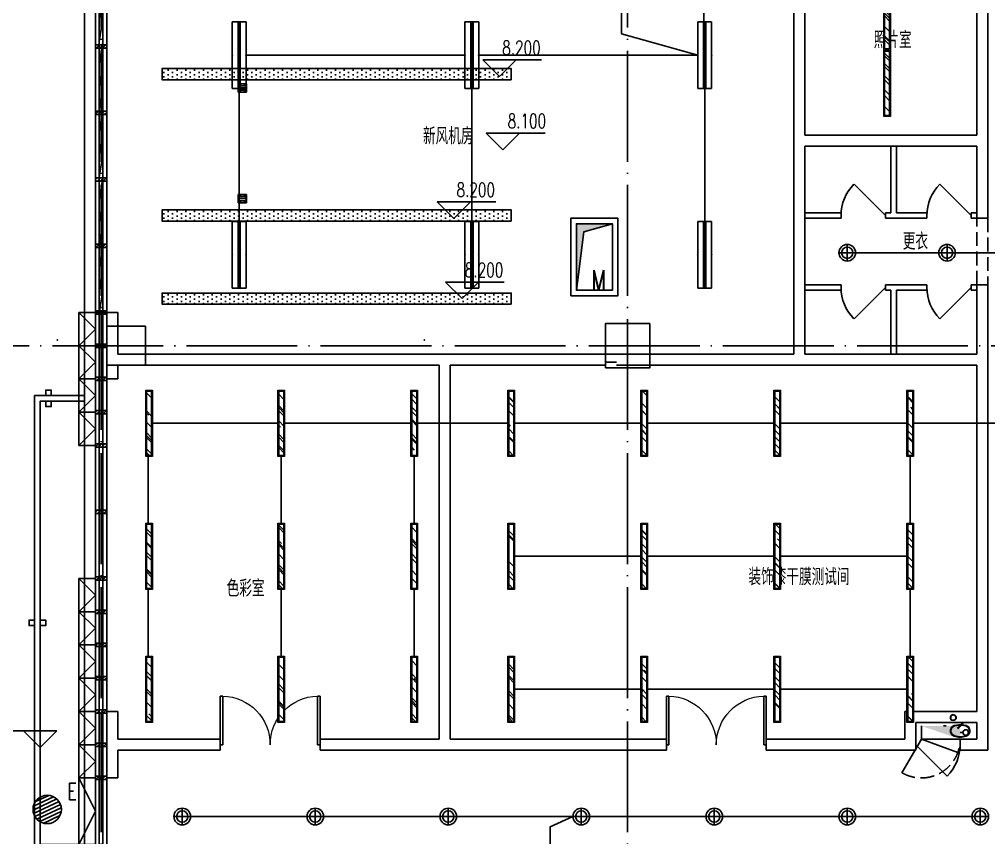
# Model space of a CAD drawing. Extents: x -621157 to 1764546, y -106808 to 741893.
# Drawn here: x 198525 to 216013, y 111124 to 125888 of the extents above; entities that cross this region are included whole.
import ezdxf
from ezdxf.enums import TextEntityAlignment as Align

# ---------------------------------------------------------------- set-up
doc = ezdxf.new("R2010")
doc.units = 0
doc.header["$LTSCALE"] = 1000
doc.header["$MEASUREMENT"] = 0
for name, pattern in [('XREF-A-101-平面图_t3$0$__DASH', [0.35, 0.25, -0.1]), ('XREF-A-101-平面图_t3$0$DASH', [0.35, 0.25, -0.1]), ('XREF-A-101-平面图_t3$0$DOTE', [2.42, 2, -0.2, 0.02, -0.2])]:
    doc.linetypes.add(name, pattern=pattern)
for name, color, linetype in [('0-底图', 7, 'Continuous'), ('A-吊顶图及精装修区域', 7, 'Continuous'), ('EQUIP-照明', 3, 'Continuous'), ('I-LIGHT', 3, 'Continuous'), ('WIRE-照明', 4, 'Continuous'), ('XREF-A-101-平面图_t3$0$A-COLUMN', 8, 'Continuous'), ('XREF-A-101-平面图_t3$0$A-CURTWALL', 8, 'Continuous'), ('XREF-A-101-平面图_t3$0$A-DIM_ELEV', 8, 'Continuous'), ('XREF-A-101-平面图_t3$0$A-DIM_LEAD', 3, 'Continuous'), ('XREF-A-101-平面图_t3$0$A-DOTE', 8, 'Continuous'), ('XREF-A-101-平面图_t3$0$A-PUB_HATCH', 8, 'Continuous'), ('XREF-A-101-平面图_t3$0$A-ROOF', 8, 'Continuous'), ('XREF-A-101-平面图_t3$0$A-ROOM-CH', 8, 'Continuous'), ('XREF-A-101-平面图_t3$0$A-SEE', 8, 'Continuous'), ('XREF-A-101-平面图_t3$0$A-WALL', 8, 'Continuous'), ('XREF-A-101-平面图_t3$0$A-WINDOW', 8, 'Continuous'), ('XREF-A-101-平面图_t3$0$A-开启符号', 8, 'Continuous'), ('XREF-A-101-平面图_t3$0$A-电动高窗', 161, 'Continuous'), ('XREF-A-101-平面图_t3$0$A-背衬铝板', 8, 'Continuous'), ('XREF-A-101-平面图_t3$0$I-WALL-GYPSUM', 8, 'Continuous'), ('XREF-A-101-平面图_t3$0$M-HOLE', 8, 'Continuous'), ('XREF-A-101-平面图_t3$0$P-EQUIPMENT', 8, 'Continuous'), ('XREF-A-101-平面图_t3$0$PUB_TEXT', 8, 'Continuous'), ('XREF-A-101-平面图_t3$0$水-尺寸', 8, 'Continuous'), ('设备容量', 6, 'Continuous')]:
    doc.layers.add(name, color=color, linetype=linetype)
doc.layers.add('灯具图例与顶面填充$0$I-C-light', color=3, linetype='Continuous', lineweight=13)
doc.styles.add('_TEL_DIM', font='SIMPLEX', dxfattribs={"width": 0.8, "height": 3.5, "bigfont": 'HZTXT'})
doc.styles.get("Standard").update_dxf_attribs({"font": 'romans.shx', "bigfont": 'HZDXC.SHX'})
doc.styles.add('XREF-A-101-平面图_t3$0$-HZDXCROMANS', font='ROMANS.shx', dxfattribs={"bigfont": 'HZDXC.shx'})
doc.styles.add('XREF-A-101-平面图_t3$0$_TCH_DIM', font='SIMPLEX', dxfattribs={"bigfont": 'GBCBIG'})
doc.styles.add('XREF-A-101-平面图_t3$0$A-STANDARD', font='SIMPLEX', dxfattribs={"bigfont": 'GBCBIG'})
doc.styles.add('XREF-A-101-平面图_t3$0$hzdxcROMANS', font='ROMANS', dxfattribs={"width": 0.8, "bigfont": 'HZDXC'})
doc.styles.add('XZC', font='SIMPLEX.SHX', dxfattribs={"width": 0.7, "bigfont": 'hztxt.shx'})
doc.linetypes.add('LED_LINE', pattern='A,12.7,-5.08,["LED",XZC,S=2.54,R=0,X=-2.54,Y=-1.27],-6.35', length=24.13)
doc.dimstyles.get("Standard").update_dxf_attribs({"dimscale": 100, "dimtxt": 3.5, "dimasz": 1, "dimexe": 2.5, "dimexo": 3, "dimgap": 1.5, "dimtad": 1, "dimdec": 0, "dimzin": 0, "dimdsep": 46, "dimtxsty": 'Standard', "dimblk": 'ARCHTICK', "dimcen": 0.09, "dimadec": 0, "dimazin": 0, "dimtfac": 1, "dimtdec": 0, "dimtix": 1, "dimtmove": 2, "dimatfit": 3, "dimfxl": 0, "dimtolj": 1, "dimtzin": 0, "dimarcsym": 0})

# ---------------------------------------------------------------- blocks, each defined once
blk = doc.blocks.new('XREF-A-101-平面图_t3$0$轴网(2)')
at = {"layer": 'XREF-A-101-平面图_t3$0$A-DOTE', "linetype": 'XREF-A-101-平面图_t3$0$DOTE'}
for p, q in [((0, -3300), (0, 43300)), ((9500, -3300), (9500, 43300)), ((-3300, 20000), (69800, 20000))]:
    blk.add_line(p, q, dxfattribs=at)
blk = doc.blocks.new('XREF-A-101-平面图_t3$0$柱网2F')
at = {"layer": 'XREF-A-101-平面图_t3$0$A-COLUMN'}
for points in [[(100, -20350), (800, -20350), (800, -19650), (100, -19650)], [(9100, -20400), (9900, -20400), (9900, -19600), (9100, -19600)]]:
    blk.add_lwpolyline(points, close=True, dxfattribs=at)
blk = doc.blocks.new('XREF-A-101-平面图_t3$0$G$C869EB286')
at = {"layer": 'XREF-A-101-平面图_t3$0$A-WINDOW'}
h = blk.add_hatch(dxfattribs=at)
h.set_pattern_fill('ANSI31', color=256, scale=25)
h.set_pattern_definition([(45, (-143.957, -89940), (-28.0633, 28.0633), [])])
h.paths.add_polyline_path([(0, 60), (200, 60), (200, 0), (0, 0)])
blk.add_lwpolyline([(0, 60), (200, 60), (200, 0), (0, 0)], close=True, dxfattribs=at)
blk = doc.blocks.new('XREF-A-101-平面图_t3$0$ROOM')
at = {"layer": 'XREF-A-101-平面图_t3$0$A-ROOM-CH', "style": 'XREF-A-101-平面图_t3$0$-HZDXCROMANS', "width": 0.6}
for tag, p in [('中文房间名称', (0, -1000)), ('英文房间名称', (0, -1500))]:
    blk.add_attdef(tag, text='', height=300, dxfattribs=at).set_placement(p, align=Align.CENTER)
blk = doc.blocks.new('_ArchTick')
at = {"color": 0, "linetype": 'ByBlock', "const_width": 0.4}
blk.add_lwpolyline([(-0.5, -0.5), (0.5, 0.5)], dxfattribs=at)
blk = doc.blocks.new('*D25423')
at = {"layer": 'Defpoints', "color": 0}
blk.add_point((0, 0), dxfattribs=at)
blk.add_point((0, 0), dxfattribs=at)
blk.add_point((0, 0), dxfattribs=at)
blk.add_point((0, 0), dxfattribs=at)
at = {"layer": 'XREF-A-101-平面图_t3$0$水-尺寸', "color": 0, "linetype": 'ByBlock', "lineweight": -2}
blk.add_line((0, 300), (0, 250), dxfattribs=at)
blk.add_line((0, 300), (0, 250), dxfattribs=at)
blk.add_arc((0, 0), 0, 180, 180, dxfattribs=at)
at = {"layer": 'XREF-A-101-平面图_t3$0$水-尺寸', "color": 0, "linetype": 'ByBlock', "lineweight": -2, "xscale": 100, "yscale": 100, "zscale": 100}
for rotation in [90, 90.00000000000001]:
    blk.add_blockref('_ArchTick', (0, 0), dxfattribs=dict(at, rotation=rotation))
at = {"layer": 'XREF-A-101-平面图_t3$0$水-尺寸', "color": 0, "insert": (0, 0), "char_height": 350, "attachment_point": 5}
blk.add_mtext('\\A1;0%%d', dxfattribs=at)
blk = doc.blocks.new('XREF-A-101-平面图_t3$0$地漏1')
for p, q in [((-75, -75), (-75, 75)), ((75, 75), (-75, 75)), ((-40, 75), (-40, -75)), ((0, 75), (0, -75)), ((40, 75), (40, -75)), ((75, -75), (75, 75)), ((75, -75), (-75, -75))]:
    blk.add_line(p, q)
blk.add_circle((0, 0), 75)
blk = doc.blocks.new('XREF-A-101-平面图_t3$0$G$C763C4DB6')
at = {"layer": 'XREF-A-101-平面图_t3$0$PUB_TEXT', "zscale": 0.5, "rotation": 270}
for p in [(-51470, 21352), (-51470, 19355)]:
    blk.add_blockref('XREF-A-101-平面图_t3$0$地漏1', p, dxfattribs=at)
blk = doc.blocks.new('XREF-A-101-平面图_t3$0$G$C9E80631F')
at = {"layer": 'XREF-A-101-平面图_t3$0$A-DIM_LEAD', "color": 7, "style": 'XREF-A-101-平面图_t3$0$_TCH_DIM', "width": 0.705882}
blk.add_text('E', height=298, dxfattribs=at).set_placement((177, -143))
blk = doc.blocks.new('XREF-A-101-平面图_t3$0$DOOR2DLIB$SYSLIB$00000108')
at = {"color": 0}
for p, q in [((-0.5, 0), (-0.5, 0.4875)), ((-0.475, 0.4875), (-0.5, 0.4875)), ((-0.475, 0), (-0.475, 0.4875)), ((0.475, 0), (0.475, 0.4875)), ((0.475, 0.4875), (0.5, 0.4875)), ((0.5, 0), (0.5, 0.4875)), ((-0.5, 0), (-0.475, 0)), ((0.5, 0), (0.475, 0))]:
    blk.add_line(p, q, dxfattribs=at)
at = {"color": 0, "lineweight": 13}
for centre, start, end in [((-0.4875, 0), 0, 88.53072), ((0.4875, 0), 91.46928, 180)]:
    blk.add_arc(centre, 0.4875, start, end, dxfattribs=at)
blk = doc.blocks.new('XREF-A-101-平面图_t3$0$WINDOW2DLIB$SYSLIB$00000012')
at = {"color": 0}
for points in [[(-0.5, 0.5), (-0.5, -0.5)], [(0.5, 0.5), (-0.5, 0.5)], [(0.5, -0.5), (0.5, 0.5)], [(-0.5, 0.1667), (0.5, 0.1667)], [(-0.3839, -0.1667), (-0.448, 0.1667)], [(-0.3159, -0.1667), (-0.38, 0.1667)], [(-0.2479, -0.1667), (-0.312, 0.1667)], [(-0.1799, -0.1667), (-0.244, 0.1667)], [(-0.1119, -0.1667), (-0.176, 0.1667)], [(-0.0439, -0.1667), (-0.108, 0.1667)], [(0.0241, -0.1667), (-0.04, 0.1667)], [(0.0921, -0.1667), (0.028, 0.1667)], [(0.16, -0.1667), (0.0959, 0.1667)], [(0.228, -0.1667), (0.1639, 0.1667)], [(0.296, -0.1667), (0.2319, 0.1667)], [(0.364, -0.1667), (0.2999, 0.1667)], [(0.432, -0.1667), (0.3679, 0.1667)], [(0.5, -0.1667), (0.4359, 0.1667)], [(-0.4519, -0.1667), (-0.5, 0.0836)], [(-0.5, -0.1667), (0.5, -0.1667)], [(0.5, -0.5), (-0.5, -0.5)]]:
    blk.add_lwpolyline(points, dxfattribs=at)
blk = doc.blocks.new('XREF-A-101-平面图_t3$0$DOOR2DLIB$SYSLIB$00000101')
at = {"color": 0}
blk.add_line((0.5, 0), (-0.207, 0.707), dxfattribs=at)
blk.add_arc((0.5, 0), 1, 135, 180, dxfattribs=at)
blk = doc.blocks.new('筒灯')
at = {"color": 8}
for p, q in [((150, 0), (-150, 0)), ((0, 150), (0, -150))]:
    blk.add_line(p, q, dxfattribs=at)
blk.add_circle((0, 0), 150)
blk.add_circle((0, 0), 102, dxfattribs=at)
blk = doc.blocks.new('$equip_U$00000103(3T96GD2-PC)')
for p, q in [((-1.2, 0.25), (1.2, 0.25)), ((-1.2, 0.25), (-1.2, -0.25)), ((1.2, 0.25), (1.2, -0.25)), ((-1.2, -0.25), (1.2, -0.25))]:
    blk.add_line(p, q)
at = {"const_width": 0.14}
blk.add_lwpolyline([(-1.2, 0), (1.2, 0)], dxfattribs=at)
for p in [(-1.2, 0), (0, 0.25), (1.2, 0), (0, -0.25)]:
    blk.add_point(p)
at = {"color": 7, "style": '_TEL_DIM', "flags": 1}
for tag in ['A', 'REMARK']:
    blk.add_attdef(tag, text='', height=0.00002, dxfattribs=at).set_placement((0, 0), align=Align.MIDDLE_CENTER)
blk = doc.blocks.new('$equip_U$00000113(3T96GD2-PC)')
blk.add_blockref('$equip_U$00000103(3T96GD2-PC)', (0, 0))
at = {"color": 7, "style": '_TEL_DIM', "flags": 1}
for tag in ['A', 'REMARK']:
    blk.add_attdef(tag, text='', height=0.00002, dxfattribs=at).set_placement((0, 0), align=Align.MIDDLE_CENTER)
blk = doc.blocks.new('$equip_U$00000128(7WHLKQ2-PC)')
blk.add_blockref('$equip_U$00000113(3T96GD2-PC)', (0, 0))
at = {"color": 7, "style": '_TEL_DIM', "flags": 1}
blk.add_attdef('A', text='', height=0.00002, dxfattribs=at).set_placement((0, 0), align=Align.MIDDLE_CENTER)
blk = doc.blocks.new('灯具图例与顶面填充$0$顶面图例$0$16-吊线灯-011')
at = {"color": 8}
blk.add_wipeout([(0, 35), (0, -25), (600, -25), (600, 35)], dxfattribs=at)
at = {"linetype": 'ByBlock'}
h = blk.add_hatch(dxfattribs=at)
h.set_pattern_fill('AR-RROOF', color=250, scale=5, angle=45)
h.set_pattern_definition([(45, (-809054.52, -461832.93), (107.763073, 287.368196), [1905, -254, 635, -127]), (45, (-808979.98, -461668.59), (-209.239968, 29.634845), [381, -41.91, 762, -95.25]), (45, (-809085.95, -461711.69), (406.805602, 527.141034), [1016, -177.8, 508, -127])])
h.paths.add_polyline_path([(10, 25), (590, 25), (590, -15), (10, -15)])
at = {"color": 0, "linetype": 'ByBlock'}
for points in [[(0, 35), (600, 35), (600, -25), (0, -25)], [(10, 25), (590, 25), (590, -15), (10, -15)]]:
    blk.add_lwpolyline(points, close=True, dxfattribs=at)
blk = doc.blocks.new('G$CDFA8365F')
at = {"layer": '灯具图例与顶面填充$0$I-C-light', "xscale": 2, "yscale": 2, "zscale": 2, "rotation": 90}
for p in [(-52310, -14666), (-65626, -22000), (-63240, -22000), (-60840, -22000), (-59090, -22000), (-56690, -22000), (-54290, -22000), (-51890, -22000), (-65626, -24400), (-63240, -24400), (-60840, -24400), (-59090, -24400), (-56690, -24400), (-54290, -24400), (-51890, -24400), (-65626, -26800), (-63240, -26800), (-60840, -26800), (-59090, -26800), (-56690, -26800), (-54290, -26800), (-51890, -26800)]:
    blk.add_blockref('灯具图例与顶面填充$0$顶面图例$0$16-吊线灯-011', p, dxfattribs=at)
blk.add_blockref('灯具图例与顶面填充$0$顶面图例$0$16-吊线灯-011', (-52310, -15866), dxfattribs=at)
blk = doc.blocks.new('XREF-A-101-平面图_t3$0$单出口消火栓新')
for p, q in [((-240, 700), (-846.2, 1050)), ((-479.4, 42.2), (-240, 700)), ((-240, 0), (-240, 700)), ((-240, 700), (0, 700))]:
    blk.add_line(p, q)
at = {"color": 0, "linetype": 'XREF-A-101-平面图_t3$0$DASH'}
blk.add_arc((-240, 700), 700, 150, 270, dxfattribs=at)
blk.add_solid([(-240, 0), (0, 0), (0, 700)])
at = {"layer": 'XREF-A-101-平面图_t3$0$水-尺寸', "linetype": 'ByBlock'}
dim = blk.add_angular_dim_3p(base=(0, 0), center=(0, 0), p1=(0, 0), p2=(0, 0), dimstyle='Standard', dxfattribs=at)
dim.commit()
dim.dimension.update_dxf_attribs({"geometry": '*D25423', "text_midpoint": (0, 0)})
blk = doc.blocks.new('*U25256')
at = {"layer": 'XREF-A-101-平面图_t3$0$P-EQUIPMENT', "color": 10}
blk.add_line((0, 120), (50, 120), dxfattribs=at)
at = {"layer": 'XREF-A-101-平面图_t3$0$P-EQUIPMENT'}
blk.add_circle((100, 120), 50, dxfattribs=at)
at = {"layer": 'XREF-A-101-平面图_t3$0$P-EQUIPMENT', "xscale": -1, "rotation": 90}
blk.add_blockref('XREF-A-101-平面图_t3$0$单出口消火栓新', (0, 0), dxfattribs=at)
blk = doc.blocks.new('XREF-A-101-平面图_t3$0$G$C156FCA62')
at = {"layer": 'XREF-A-101-平面图_t3$0$P-EQUIPMENT', "xscale": -1, "rotation": 180}
blk.add_blockref('*U25256', (15500, 113140), dxfattribs=at)
blk = doc.blocks.new('*U25374')
at = {"layer": 'XREF-A-101-平面图_t3$0$P-EQUIPMENT', "color": 10}
blk.add_line((0, 120), (50, 120), dxfattribs=at)
at = {"layer": 'XREF-A-101-平面图_t3$0$P-EQUIPMENT'}
blk.add_circle((100, 120), 50, dxfattribs=at)
at = {"layer": 'XREF-A-101-平面图_t3$0$P-EQUIPMENT', "xscale": -1, "rotation": 90}
blk.add_blockref('XREF-A-101-平面图_t3$0$单出口消火栓新', (0, 0), dxfattribs=at)
blk = doc.blocks.new('XREF-A-101-平面图_t3$0$G$C646F86AA')
at = {"layer": 'XREF-A-101-平面图_t3$0$P-EQUIPMENT', "xscale": -1, "rotation": 180}
blk.add_blockref('*U25374', (15500, 113140), dxfattribs=at)
blk = doc.blocks.new('XREF-A-101-平面图_t3')
at = {"layer": 'XREF-A-101-平面图_t3$0$A-PUB_HATCH'}
h = blk.add_hatch(dxfattribs=at)
h.set_pattern_fill('DOTS', color=256, scale=50, angle=270)
h.set_pattern_definition([(270, (200100, 364205), (79.375, -39.6875), [0, -79.375])])
h.paths.add_polyline_path([(207400, 124800), (207400, 125000), (201100, 125000), (201100, 124800)])
h = blk.add_hatch(dxfattribs=at)
h.set_pattern_fill('DOTS', color=256, scale=50, angle=270)
h.set_pattern_definition([(270, (200100, 361655), (79.375, -39.6875), [0, -79.375])])
h.paths.add_polyline_path([(207400, 122250), (207400, 122450), (201100, 122450), (201100, 122250)])
h = blk.add_hatch(color=256, dxfattribs=at)
h.dxf.hatch_style = 1
h.paths.add_polyline_path([(209225, 122200), (208575, 122200), (208575, 121000), (208707, 122052)])
h = blk.add_hatch(dxfattribs=at)
h.set_pattern_fill('DOTS', color=256, scale=50, angle=270)
h.set_pattern_definition([(270, (200100, 360155), (79.375, -39.6875), [0, -79.375])])
h.paths.add_polyline_path([(207400, 120750), (207400, 120950), (201100, 120950), (201100, 120750)])
at = {"layer": 'XREF-A-101-平面图_t3$0$A-电动高窗'}
h = blk.add_hatch(dxfattribs=at)
h.set_pattern_fill('ANSI31', color=256, scale=37.5, angle=340, style=0)
h.set_pattern_definition([(25, (214663.83, 1073179.54), (-25.1589934, 53.9536354), [])])
edge = h.paths.add_edge_path()
edge.add_arc((199027, 111632), 256, -340, 20, ccw=False)
at = {"layer": 'XREF-A-101-平面图_t3$0$A-CURTWALL'}
for p, q in [((199900, 120600), (199900, 111000)), ((200100, 120600), (199900, 120600)), ((199967, 120600), (199967, 111000)), ((200033, 120600), (200033, 111000)), ((200100, 120600), (200100, 111000))]:
    blk.add_line(p, q, dxfattribs=at)
at = {"layer": 'XREF-A-101-平面图_t3$0$A-DIM_ELEV'}
for p, q in [((207188, 124857), (206888, 125157)), ((206888, 125157), (207947, 125157)), ((207188, 124857), (207488, 125157)), ((207250, 123537), (206950, 123837)), ((206950, 123837), (208010, 123837)), ((207250, 123537), (207550, 123837)), ((206363, 122296), (206063, 122596)), ((206063, 122596), (207123, 122596)), ((206363, 122296), (206663, 122596)), ((206512, 120849), (206212, 121149)), ((206212, 121149), (207272, 121149)), ((206512, 120849), (206812, 121149)), ((199200, 113048), (197440, 113048)), ((198900, 112748), (198600, 113048)), ((198900, 112748), (199200, 113048))]:
    blk.add_line(p, q, dxfattribs=at)
at = {"layer": 'XREF-A-101-平面图_t3$0$A-ROOF'}
for points in [[(199700, 110900), (198800, 110900), (198800, 119100), (199700, 119100)], [(199000, 119100), (199000, 119200), (199100, 119200), (199100, 119100)], [(199700, 111000), (198900, 111000), (198900, 119000), (199700, 119000)], [(199100, 119000), (199100, 118900), (199000, 118900), (199000, 119000)], [(198800, 114950), (198700, 114950), (198700, 115050), (198800, 115050)], [(198900, 115050), (199000, 115050), (199000, 114950), (198900, 114950)]]:
    blk.add_lwpolyline(points, dxfattribs=at)
at = {"layer": 'XREF-A-101-平面图_t3$0$A-SEE'}
blk.add_lwpolyline([(238100, 140100), (238100, 140300), (199700, 140300), (199700, 111000)], dxfattribs=at)
at = {"layer": 'XREF-A-101-平面图_t3$0$A-SEE', "linetype": 'XREF-A-101-平面图_t3$0$DASH'}
blk.add_lwpolyline([(215800, 122300), (216000, 122300), (216000, 121100), (215800, 121100)], close=True, dxfattribs=at)
at = {"layer": 'XREF-A-101-平面图_t3$0$A-WALL'}
for p, q in [((215800, 127100), (215800, 123800)), ((216000, 127100), (216000, 123700)), ((212700, 126700), (212700, 123800)), ((212500, 126600), (212500, 123700)), ((212500, 123700), (212500, 119850)), ((212700, 123800), (215800, 123800)), ((216000, 123700), (216000, 122300)), ((212700, 123600), (215800, 123600)), ((212700, 123600), (212700, 119850)), ((215800, 123600), (215800, 122300)), ((216000, 122300), (215800, 122300)), ((215800, 121100), (215800, 119850)), ((216000, 121100), (215800, 121100)), ((216000, 121100), (216000, 119750)), ((200100, 120600), (200100, 119750)), ((200300, 120600), (200100, 120600)), ((200300, 120600), (200300, 119850)), ((206200, 119850), (200300, 119850)), ((209200, 119850), (206200, 119850)), ((212500, 119850), (209200, 119850)), ((215800, 119850), (212700, 119850)), ((200100, 119750), (200100, 119400)), ((200100, 119750), (200100, 119750)), ((200300, 119650), (200300, 119400)), ((206100, 119650), (200300, 119650)), ((206100, 112900), (206100, 119650)), ((206300, 112900), (206300, 119650)), ((209100, 119650), (206300, 119650)), ((209300, 119700), (209100, 119700)), ((212600, 119650), (209300, 119650)), ((215800, 119650), (212600, 119650)), ((215800, 119650), (215800, 113400)), ((216000, 119750), (216000, 113300)), ((200300, 119400), (200100, 119400)), ((200100, 112800), (200100, 113400)), ((200100, 113400), (200300, 113400)), ((200300, 112900), (200300, 113400)), ((214500, 113400), (214500, 112900)), ((215800, 113400), (214500, 113400)), ((214700, 113200), (214700, 112900)), ((215800, 113200), (214700, 113200)), ((215800, 113200), (215800, 112900)), ((216000, 113300), (216000, 112700)), ((202150, 112900), (200300, 112900)), ((206100, 112900), (203950, 112900)), ((210200, 112900), (206300, 112900)), ((214500, 112900), (212000, 112900)), ((215800, 112900), (215500, 112900)), ((200100, 112200), (200100, 112800)), ((200300, 112200), (200300, 112700)), ((202150, 112700), (200300, 112700)), ((206200, 112700), (203950, 112700)), ((210200, 112700), (206200, 112700)), ((214600, 112700), (212000, 112700)), ((214700, 112700), (214600, 112700)), ((216000, 112700), (215500, 112700)), ((200100, 112200), (200300, 112200))]:
    blk.add_line(p, q, dxfattribs=at)
for points in [[(202150, 112700), (202150, 112900)], [(203950, 112700), (203950, 112900)], [(210200, 112700), (210200, 112900)], [(212000, 112700), (212000, 112900)], [(214700, 112700), (214700, 112900)], [(215500, 112700), (215500, 112900)]]:
    blk.add_lwpolyline(points, dxfattribs=at)
at = {"layer": 'XREF-A-101-平面图_t3$0$A-开启符号', "linetype": 'Continuous'}
for points in [[(199600, 120600), (199900, 120600), (199900, 120000), (199600, 120000)], [(199600, 119400), (199900, 119400), (199900, 120000), (199600, 120000)], [(199600, 119400), (199900, 119400), (199900, 118800), (199600, 118800)], [(199600, 118200), (199900, 118200), (199900, 118800), (199600, 118800)], [(199600, 115800), (199900, 115800), (199900, 115200), (199600, 115200)], [(199600, 114600), (199900, 114600), (199900, 115200), (199600, 115200)], [(199600, 114600), (199900, 114600), (199900, 114000), (199600, 114000)], [(199600, 113400), (199900, 113400), (199900, 114000), (199600, 114000)], [(199600, 113400), (199900, 113400), (199900, 112800), (199600, 112800)], [(199600, 112200), (199900, 112200), (199900, 112800), (199600, 112800)], [(199600, 111000), (199900, 111000), (199900, 112200), (199600, 112200)]]:
    blk.add_lwpolyline(points, close=True, dxfattribs=at)
for points in [[(199600, 120600), (199900, 120300), (199600, 120000)], [(199600, 119400), (199900, 119700), (199600, 120000)], [(199600, 119400), (199900, 119100), (199600, 118800)], [(199600, 118200), (199900, 118500), (199600, 118800)], [(199600, 115800), (199900, 115500), (199600, 115200)], [(199600, 114600), (199900, 114900), (199600, 115200)], [(199600, 114600), (199900, 114300), (199600, 114000)], [(199600, 113400), (199900, 113700), (199600, 114000)], [(199600, 113400), (199900, 113100), (199600, 112800)], [(199600, 112200), (199900, 112500), (199600, 112800)], [(199600, 111000), (199900, 111600), (199600, 112200)]]:
    blk.add_lwpolyline(points, dxfattribs=at)
at = {"layer": 'XREF-A-101-平面图_t3$0$A-电动高窗'}
blk.add_circle((199027, 111632), 256, dxfattribs=at)
at = {"layer": 'XREF-A-101-平面图_t3$0$A-背衬铝板', "color": 6, "linetype": 'XREF-A-101-平面图_t3$0$__DASH', "ltscale": 0.5, "const_width": 30}
for points in [[(200000, 120570), (200000, 119430)], [(200000, 113370), (200000, 112230)]]:
    blk.add_lwpolyline(points, dxfattribs=at)
at = {"layer": 'XREF-A-101-平面图_t3$0$I-WALL-GYPSUM'}
for p, q in [((214250, 122400), (214250, 123600)), ((214250, 123600), (214350, 123600)), ((214350, 122400), (214350, 123600)), ((212700, 122400), (213350, 122400)), ((212700, 122400), (212700, 122300)), ((212700, 122300), (213350, 122300)), ((214150, 122400), (214250, 122400)), ((214150, 122300), (214300, 122300)), ((214300, 122300), (214900, 122300)), ((214350, 122400), (214900, 122400)), ((215700, 122400), (215800, 122400)), ((215700, 122300), (215800, 122300)), ((215800, 122400), (215800, 122300)), ((212700, 121100), (213350, 121100)), ((212700, 121100), (212700, 121000)), ((214150, 121100), (214300, 121100)), ((214300, 121100), (214900, 121100)), ((215700, 121100), (215800, 121100)), ((215800, 121100), (215800, 121000)), ((212700, 121000), (213350, 121000)), ((214150, 121000), (214250, 121000)), ((214250, 121000), (214250, 119850)), ((214350, 121000), (214350, 119850)), ((214350, 121000), (214900, 121000)), ((215700, 121000), (215800, 121000)), ((214350, 119850), (214250, 119850))]:
    blk.add_line(p, q, dxfattribs=at)
for points in [[(213350, 122400), (213350, 122300)], [(214150, 122400), (214150, 122300)], [(214900, 122400), (214900, 122300)], [(215700, 122400), (215700, 122300)], [(213350, 121100), (213350, 121000)], [(214150, 121100), (214150, 121000)], [(214900, 121100), (214900, 121000)], [(215700, 121100), (215700, 121000)]]:
    blk.add_lwpolyline(points, dxfattribs=at)
at = {"layer": 'XREF-A-101-平面图_t3$0$M-HOLE'}
for points in [[(207400, 124800), (207400, 125000), (201100, 125000), (201100, 124800)], [(207400, 122250), (207400, 122450), (201100, 122450), (201100, 122250)], [(208475, 120900), (209325, 120900), (209325, 122300), (208475, 122300)], [(208575, 121000), (209225, 121000), (209225, 122200), (208575, 122200)], [(207400, 120750), (207400, 120950), (201100, 120950), (201100, 120750)]]:
    blk.add_lwpolyline(points, close=True, dxfattribs=at)
blk.add_lwpolyline([(209225, 122200), (208575, 122200), (208575, 121000), (208707, 122052), (209225, 122200)], dxfattribs=at)
for name, p in [('XREF-A-101-平面图_t3$0$G$C156FCA62', (200000, 0)), ('XREF-A-101-平面图_t3$0$G$C646F86AA', (200000, 0)), ('XREF-A-101-平面图_t3$0$G$C646F86AA', (200000, 0)), ('XREF-A-101-平面图_t3$0$G$C763C4DB6', (254020, 103300)), ('XREF-A-101-平面图_t3$0$G$C9E80631F', (199215, 111950))]:
    blk.add_blockref(name, p)
at = {"layer": 'XREF-A-101-平面图_t3$0$A-COLUMN'}
blk.add_blockref('XREF-A-101-平面图_t3$0$柱网2F', (200000, 140000), dxfattribs=at)
at = {"layer": 'XREF-A-101-平面图_t3$0$A-DOTE'}
blk.add_blockref('XREF-A-101-平面图_t3$0$轴网(2)', (200000, 100000), dxfattribs=at)
at = {"layer": 'XREF-A-101-平面图_t3$0$A-ROOM-CH'}
ref = blk.add_blockref('XREF-A-101-平面图_t3$0$ROOM', (214282, 126369), dxfattribs=at)
ref.add_attrib('中文房间名称', '照片室', dxfattribs={"height": 300, "style": 'XREF-A-101-平面图_t3$0$-HZDXCROMANS', "width": 0.8}).set_placement((214282, 125369), align=Align.CENTER)
ref = blk.add_blockref('XREF-A-101-平面图_t3$0$ROOM', (206263, 124632), dxfattribs=at)
ref.add_attrib('中文房间名称', '新风机房', dxfattribs={"height": 300, "style": 'XREF-A-101-平面图_t3$0$-HZDXCROMANS', "width": 0.8}).set_placement((206263, 123632), align=Align.CENTER)
ref = blk.add_blockref('XREF-A-101-平面图_t3$0$ROOM', (214692, 122732), dxfattribs=at)
ref.add_attrib('中文房间名称', '更衣', dxfattribs={"height": 300, "style": 'XREF-A-101-平面图_t3$0$-HZDXCROMANS', "width": 0.8}).set_placement((214692, 121732), align=Align.CENTER)
ref = blk.add_blockref('XREF-A-101-平面图_t3$0$ROOM', (212592, 116679), dxfattribs=at)
ref.add_attrib('中文房间名称', '装饰漆干膜测试间', dxfattribs={"height": 300, "style": 'XREF-A-101-平面图_t3$0$-HZDXCROMANS', "width": 0.8}).set_placement((212592, 115679), align=Align.CENTER)
ref = blk.add_blockref('XREF-A-101-平面图_t3$0$ROOM', (202607, 116472), dxfattribs=at)
ref.add_attrib('中文房间名称', '色彩室', dxfattribs={"height": 300, "style": 'XREF-A-101-平面图_t3$0$-HZDXCROMANS', "width": 0.8}).set_placement((202607, 115472), align=Align.CENTER)
at = {"layer": 'XREF-A-101-平面图_t3$0$A-WINDOW'}
for name, p, xscale, yscale, zscale, rotation in [('XREF-A-101-平面图_t3$0$WINDOW2DLIB$SYSLIB$00000012', (200000, 123600), 6000.000000003973, 200, 6000.000000003973, 270.0000000000036), ('XREF-A-101-平面图_t3$0$DOOR2DLIB$SYSLIB$00000108', (203050, 112800), 1800, -1800, 1800, 180), ('XREF-A-101-平面图_t3$0$DOOR2DLIB$SYSLIB$00000108', (211100, 112800), 1800, -1800, 1800, 180), ('XREF-A-101-平面图_t3$0$DOOR2DLIB$SYSLIB$00000101', (215100, 112800), 800, 800, 800, 180)]:
    blk.add_blockref(name, p, dxfattribs=dict(at, xscale=xscale, yscale=yscale, zscale=zscale, rotation=rotation))
at = {"layer": 'XREF-A-101-平面图_t3$0$A-WINDOW', "rotation": 180}
for p in [(200100, 125430), (200100, 124230), (200100, 123030), (200100, 121830), (200100, 120630), (200100, 119430), (200100, 118230), (200100, 117030), (200100, 115830), (200100, 114630), (200100, 113430), (200100, 112230)]:
    blk.add_blockref('XREF-A-101-平面图_t3$0$G$C869EB286', p, dxfattribs=at)
at = {"layer": 'XREF-A-101-平面图_t3$0$A-WINDOW', "xscale": 800, "zscale": 800}
for p, yscale in [((213750, 122350), 800), ((215300, 122350), 800), ((213750, 121050), -800), ((215300, 121050), -800)]:
    blk.add_blockref('XREF-A-101-平面图_t3$0$DOOR2DLIB$SYSLIB$00000101', p, dxfattribs=dict(at, yscale=yscale))
at = {"layer": 'XREF-A-101-平面图_t3$0$A-WINDOW'}
for p in [(199900, 119970), (199900, 118770), (199900, 115170), (199900, 113970), (199900, 112770)]:
    blk.add_blockref('XREF-A-101-平面图_t3$0$G$C869EB286', p, dxfattribs=at)
at = {"layer": 'XREF-A-101-平面图_t3$0$A-DIM_ELEV', "color": 7, "style": 'XREF-A-101-平面图_t3$0$A-STANDARD', "width": 0.705882}
for s, p in [('8.200', (207237, 125247)), ('8.100', (207335, 123927)), ('8.200', (206413, 122686)), ('8.200', (206562, 121239))]:
    blk.add_text(s, height=255, dxfattribs=at).set_placement(p)
at = {"layer": 'XREF-A-101-平面图_t3$0$M-HOLE', "style": 'XREF-A-101-平面图_t3$0$hzdxcROMANS', "width": 0.7}
blk.add_text('M', height=360, dxfattribs=at).set_placement((208846, 121000))

msp = doc.modelspace()

# ---------------------------------------------------------------- block references
at = {"layer": '0-底图'}
msp.add_blockref('XREF-A-101-平面图_t3', (0, 0), dxfattribs=at)

# ---------------------------------------------------------------- next in the draw order: linework, layer by layer
at = {"layer": 'WIRE-照明'}
for points in [[(210875, 125841), (210875, 127830)], [(202615, 125241), (206565, 125241)], [(206815, 125241), (210765, 125241)], [(210890, 122241), (210890, 124641)], [(213613, 121677), (215113, 121677)], [(215413, 121677), (216617, 121677)], [(201613, 111504), (203713, 111504)], [(204013, 111504), (206113, 111504)], [(206413, 111504), (208513, 111504)], [(208100, 109200), (208100, 111321), (208513, 111504)], [(208813, 111504), (210913, 111504)], [(211213, 111504), (213313, 111504)], [(213613, 111504), (215713, 111504)]]:
    msp.add_lwpolyline(points, dxfattribs=at)
at = {"layer": 'WIRE-照明', "elevation": 672}
for points in [[(200910, 118600), (203190, 118600)], [(203310, 118600), (205590, 118600)], [(205659, 118600), (207360, 118600)], [(207460, 118600), (209760, 118600)], [(209860, 118600), (212140, 118600)], [(212260, 118600), (214540, 118600)], [(200850, 116800), (200850, 118000)], [(203250, 116800), (203250, 118000)], [(205650, 116800), (205650, 118000)], [(214600, 116800), (214600, 118000)], [(207460, 116200), (209760, 116200)], [(209860, 116200), (212140, 116200)], [(212260, 116200), (214540, 116200)], [(200850, 115600), (200850, 114400)], [(203250, 115600), (203250, 114400)], [(205650, 115600), (205650, 114400)], [(214600, 115600), (214600, 114400)], [(207460, 113800), (209760, 113800)], [(209860, 113800), (212140, 113800)], [(212260, 113800), (214540, 113800)]]:
    msp.add_lwpolyline(points, dxfattribs=at)
at = {"layer": '设备容量'}
for p in [(199209, 120100), (205830, 120100)]:
    msp.add_point(p, dxfattribs=at)

# ---------------------------------------------------------------- next in the draw order: block references
at = {"layer": 'EQUIP-照明', "xscale": 500.0000000023283, "yscale": 500.0000000022701, "zscale": 500.0000000022737, "rotation": 270}
for p in [(202490, 125241), (206690, 125241), (210890, 125241), (202490, 121641), (206690, 121641), (210890, 121641)]:
    msp.add_blockref('$equip_U$00000128(7WHLKQ2-PC)', p, dxfattribs=at)
at = {"layer": 'I-LIGHT', "linetype": 'LED_LINE', "ltscale": 0.5, "rotation": 180}
for p in [(213463, 121677), (215263, 121677), (201463, 111504), (203863, 111504), (206263, 111504), (208663, 111504), (211063, 111504), (213463, 111504), (215863, 111504)]:
    msp.add_blockref('筒灯', p, dxfattribs=at)

# ---------------------------------------------------------------- next in the draw order: block references
at = {"layer": 'A-吊顶图及精装修区域', "color": 2}
msp.add_blockref('G$CDFA8365F', (266500, 140000), dxfattribs=at)

# ---------------------------------------------------------------- next in the draw order: linework, layer by layer
at = {"layer": 'WIRE-照明'}
msp.add_lwpolyline([(214660, 118600), (216776, 118600, 0.414214), (216826, 118650), (216826, 127830)], format="xyb", dxfattribs=at)
for points in [[(209390, 127046), (209390, 125626), (210765, 125241)], [(202490, 122241), (202490, 124641)], [(206690, 122241), (206690, 124641)]]:
    msp.add_lwpolyline(points, dxfattribs=at)

doc.saveas('drawing.dxf')
